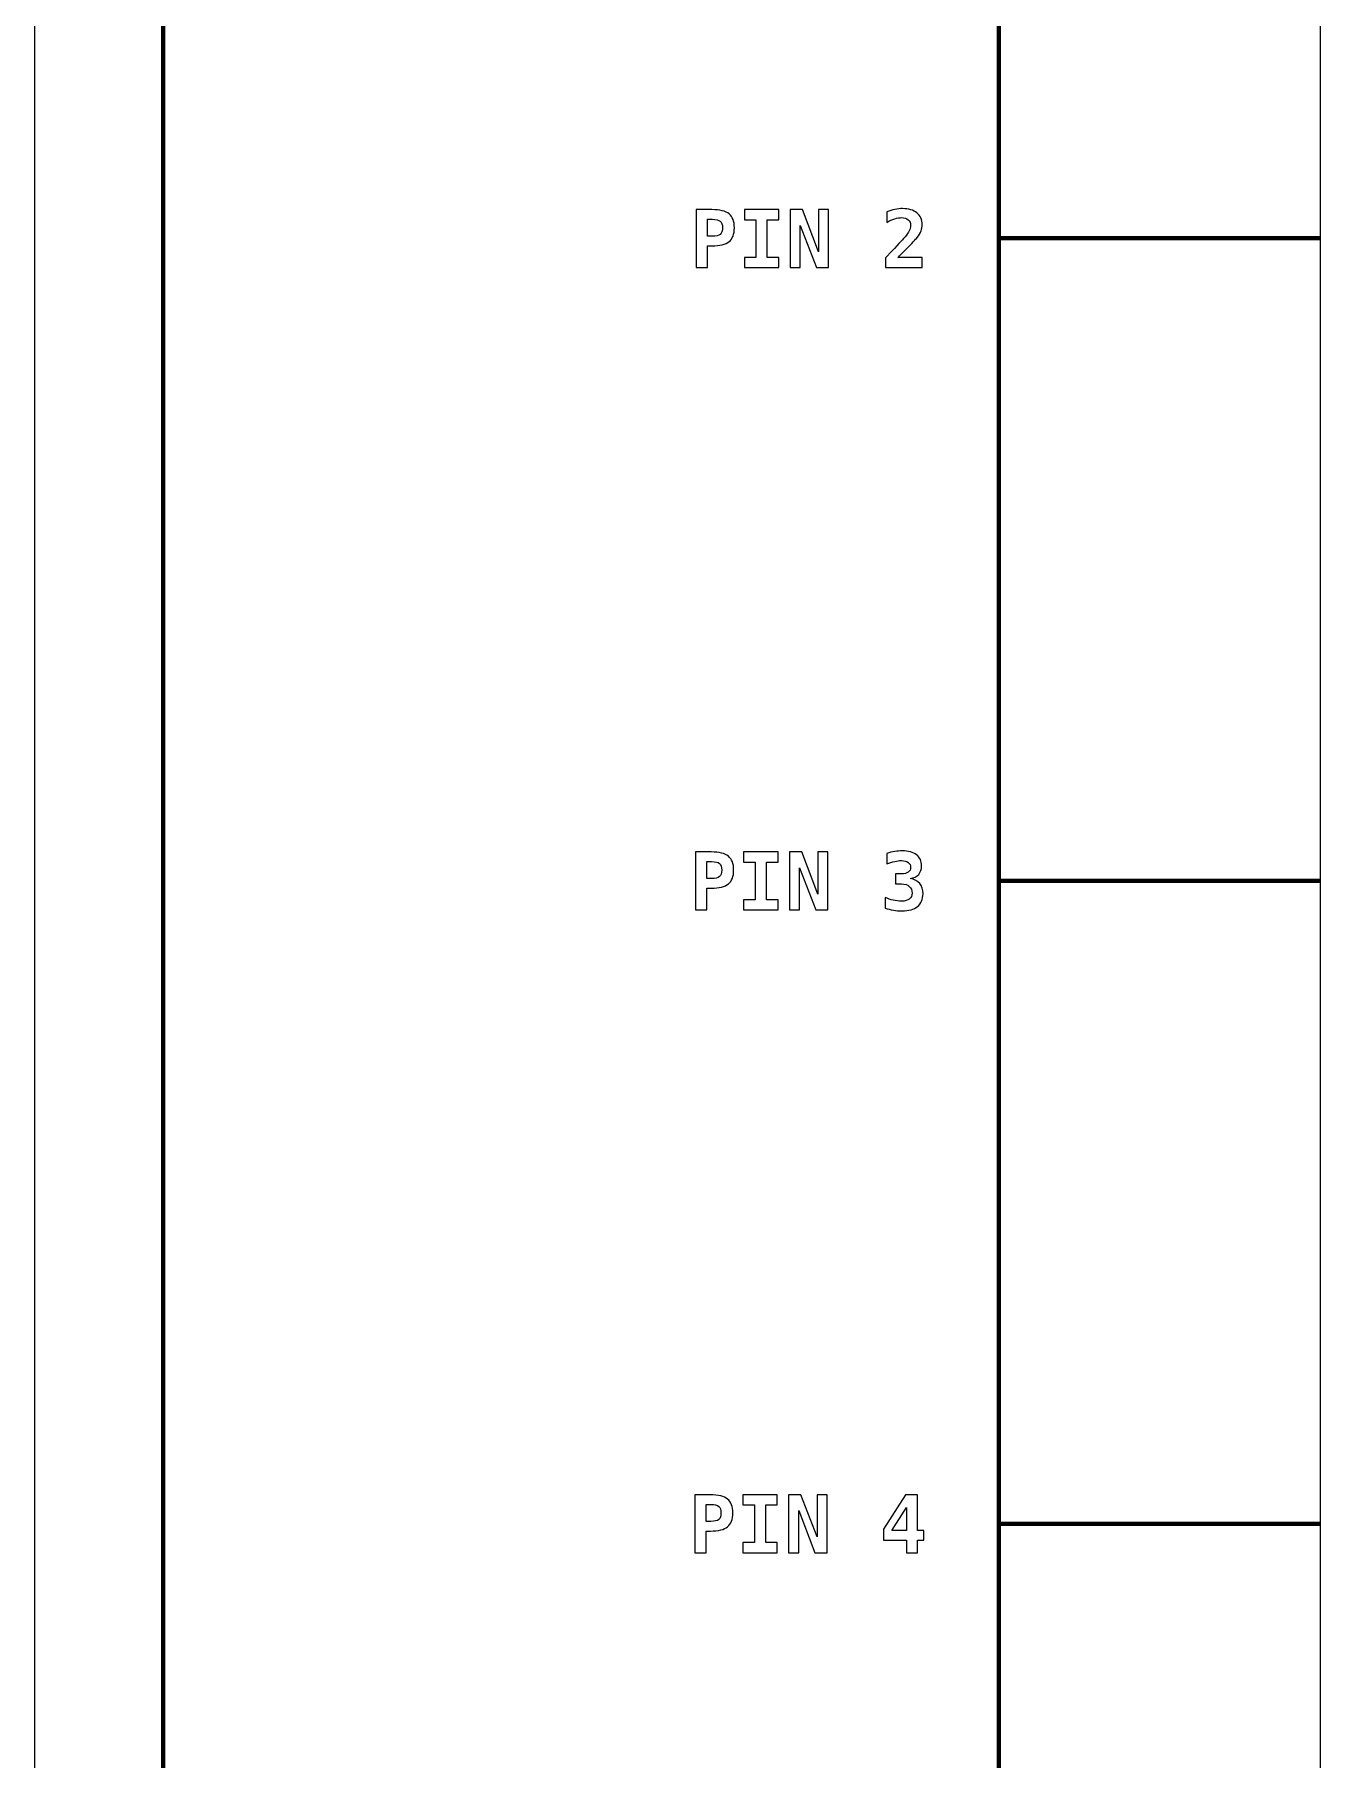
# Model space of a CAD drawing. Header units: centimetres. Extents: x -11.5 to -9.5, y -34.9 to 7.2.
# Drawn here: x -11.5 to -9.5, y 1.783 to 4.467 of the extents above; entities that cross this region are included whole.
import ezdxf

# ---------------------------------------------------------------- set-up
doc = ezdxf.new("R2010")
doc.units = ezdxf.units.CM
doc.header["$MEASUREMENT"] = 0
doc.layers.add('Layer 1', color=7, linetype='Continuous')

msp = doc.modelspace()

# ---------------------------------------------------------------- linework, layer by layer
at = {"layer": 'Layer 1', "color": 7}
msp.add_lwpolyline([(-11.5, -34.85), (-9.5, -34.85), (-9.5, 7.15), (-11.5, 7.15), (-11.5, -34.85)], close=True, dxfattribs=at)
at = {"layer": 'Layer 1', "color": 7, "lineweight": 100}
msp.add_lwpolyline([(-11.3, -34.35), (-10, -34.35), (-10, 5.65), (-11.3, 5.65), (-11.3, -34.35)], close=True, dxfattribs=at)
at = {"layer": 'Layer 1', "color": 250}
for points, knots in [([(-10.47093, 4.19419), (-10.47093, 4.19419), (-10.4465, 4.19419), (-10.4465, 4.19419), (-10.4465, 4.19419), (-10.43409, 4.19419), (-10.42516, 4.19199), (-10.41971, 4.18756), (-10.41971, 4.18756), (-10.41425, 4.18314), (-10.41154, 4.17596), (-10.41154, 4.16604), (-10.41154, 4.16604), (-10.41154, 4.15612), (-10.41425, 4.14894), (-10.41971, 4.14451), (-10.41971, 4.14451), (-10.42516, 4.14009), (-10.43409, 4.13789), (-10.4465, 4.13789), (-10.4465, 4.13789), (-10.4465, 4.13789), (-10.45315, 4.13789), (-10.45315, 4.13789), (-10.45315, 4.13789), (-10.45315, 4.13789), (-10.45315, 4.10418), (-10.45315, 4.10418), (-10.45315, 4.10418), (-10.45315, 4.10418), (-10.47093, 4.10418), (-10.47093, 4.10418), (-10.47093, 4.10418), (-10.47093, 4.10418), (-10.47093, 4.19419), (-10.47093, 4.19419)], [0, 0, 0, 0, 0.1111111, 0.1111111, 0.1111111, 0.1111111, 0.2222222, 0.2222222, 0.2222222, 0.2222222, 0.3333333, 0.3333333, 0.3333333, 0.3333333, 0.4444444, 0.4444444, 0.4444444, 0.4444444, 0.5555556, 0.5555556, 0.5555556, 0.5555556, 0.6666667, 0.6666667, 0.6666667, 0.6666667, 0.7777778, 0.7777778, 0.7777778, 0.7777778, 0.8888889, 0.8888889, 0.8888889, 0.8888889, 1, 1, 1, 1]), ([(-10.396, 4.17851), (-10.396, 4.17851), (-10.396, 4.19419), (-10.396, 4.19419), (-10.396, 4.19419), (-10.396, 4.19419), (-10.34241, 4.19419), (-10.34241, 4.19419), (-10.34241, 4.19419), (-10.34241, 4.19419), (-10.34241, 4.17851), (-10.34241, 4.17851), (-10.34241, 4.17851), (-10.34241, 4.17851), (-10.36032, 4.17851), (-10.36032, 4.17851), (-10.36032, 4.17851), (-10.36032, 4.17851), (-10.36032, 4.11986), (-10.36032, 4.11986), (-10.36032, 4.11986), (-10.36032, 4.11986), (-10.34241, 4.11986), (-10.34241, 4.11986), (-10.34241, 4.11986), (-10.34241, 4.11986), (-10.34241, 4.10418), (-10.34241, 4.10418), (-10.34241, 4.10418), (-10.34241, 4.10418), (-10.396, 4.10418), (-10.396, 4.10418), (-10.396, 4.10418), (-10.396, 4.10418), (-10.396, 4.11986), (-10.396, 4.11986), (-10.396, 4.11986), (-10.396, 4.11986), (-10.3781, 4.11986), (-10.3781, 4.11986), (-10.3781, 4.11986), (-10.3781, 4.11986), (-10.3781, 4.17851), (-10.3781, 4.17851), (-10.3781, 4.17851), (-10.3781, 4.17851), (-10.396, 4.17851), (-10.396, 4.17851)], [0, 0, 0, 0, 0.0833333, 0.0833333, 0.0833333, 0.0833333, 0.1666667, 0.1666667, 0.1666667, 0.1666667, 0.25, 0.25, 0.25, 0.25, 0.3333333, 0.3333333, 0.3333333, 0.3333333, 0.4166667, 0.4166667, 0.4166667, 0.4166667, 0.5, 0.5, 0.5, 0.5, 0.5833333, 0.5833333, 0.5833333, 0.5833333, 0.6666667, 0.6666667, 0.6666667, 0.6666667, 0.75, 0.75, 0.75, 0.75, 0.8333333, 0.8333333, 0.8333333, 0.8333333, 0.9166667, 0.9166667, 0.9166667, 0.9166667, 1, 1, 1, 1]), ([(-10.32486, 4.19419), (-10.32486, 4.19419), (-10.30574, 4.19419), (-10.30574, 4.19419), (-10.30574, 4.19419), (-10.30574, 4.19419), (-10.28068, 4.12877), (-10.28068, 4.12877), (-10.28068, 4.12877), (-10.28068, 4.12877), (-10.28068, 4.19419), (-10.28068, 4.19419), (-10.28068, 4.19419), (-10.28068, 4.19419), (-10.265, 4.19419), (-10.265, 4.19419), (-10.265, 4.19419), (-10.265, 4.19419), (-10.265, 4.10418), (-10.265, 4.10418), (-10.265, 4.10418), (-10.265, 4.10418), (-10.28399, 4.10418), (-10.28399, 4.10418), (-10.28399, 4.10418), (-10.28399, 4.10418), (-10.30918, 4.1696), (-10.30918, 4.1696), (-10.30918, 4.1696), (-10.30918, 4.1696), (-10.30918, 4.10418), (-10.30918, 4.10418), (-10.30918, 4.10418), (-10.30918, 4.10418), (-10.32486, 4.10418), (-10.32486, 4.10418), (-10.32486, 4.10418), (-10.32486, 4.10418), (-10.32486, 4.19419), (-10.32486, 4.19419)], [0, 0, 0, 0, 0.1, 0.1, 0.1, 0.1, 0.2, 0.2, 0.2, 0.2, 0.3, 0.3, 0.3, 0.3, 0.4, 0.4, 0.4, 0.4, 0.5, 0.5, 0.5, 0.5, 0.6, 0.6, 0.6, 0.6, 0.7, 0.7, 0.7, 0.7, 0.8, 0.8, 0.8, 0.8, 0.9, 0.9, 0.9, 0.9, 1, 1, 1, 1]), ([(-10.15722, 4.11986), (-10.15722, 4.11986), (-10.1193, 4.11986), (-10.1193, 4.11986), (-10.1193, 4.11986), (-10.1193, 4.11986), (-10.1193, 4.10418), (-10.1193, 4.10418), (-10.1193, 4.10418), (-10.1193, 4.10418), (-10.17645, 4.10418), (-10.17645, 4.10418), (-10.17645, 4.10418), (-10.17645, 4.10418), (-10.17645, 4.11939), (-10.17645, 4.11939), (-10.17645, 4.11939), (-10.17645, 4.11939), (-10.16679, 4.12961), (-10.16679, 4.12961), (-10.16679, 4.12961), (-10.15535, 4.1418), (-10.1484, 4.14929), (-10.14595, 4.15211), (-10.14595, 4.15211), (-10.14294, 4.15556), (-10.14076, 4.15863), (-10.13945, 4.16131), (-10.13945, 4.16131), (-10.13811, 4.16398), (-10.13745, 4.16661), (-10.13745, 4.16923), (-10.13745, 4.16923), (-10.13745, 4.17324), (-10.13866, 4.17635), (-10.14109, 4.17853), (-10.14109, 4.17853), (-10.14352, 4.18073), (-10.14698, 4.18182), (-10.15142, 4.18182), (-10.15142, 4.18182), (-10.15461, 4.18182), (-10.15817, 4.18118), (-10.16212, 4.17993), (-10.16212, 4.17993), (-10.16609, 4.17865), (-10.17021, 4.17682), (-10.17451, 4.17441), (-10.17451, 4.17441), (-10.17451, 4.17441), (-10.17451, 4.191), (-10.17451, 4.191), (-10.17451, 4.191), (-10.17021, 4.19256), (-10.16601, 4.19376), (-10.16188, 4.19458), (-10.16188, 4.19458), (-10.15776, 4.1954), (-10.15381, 4.19582), (-10.15004, 4.19582), (-10.15004, 4.19582), (-10.14052, 4.19582), (-10.13302, 4.19359), (-10.12759, 4.18915), (-10.12759, 4.18915), (-10.12214, 4.18472), (-10.11942, 4.17865), (-10.11942, 4.17098), (-10.11942, 4.17098), (-10.11942, 4.16744), (-10.12002, 4.16412), (-10.12119, 4.16104), (-10.12119, 4.16104), (-10.12239, 4.15793), (-10.12442, 4.15449), (-10.12732, 4.15073), (-10.12732, 4.15073), (-10.12944, 4.14799), (-10.13529, 4.14184), (-10.14486, 4.13227), (-10.14486, 4.13227), (-10.15004, 4.1271), (-10.15416, 4.12295), (-10.15722, 4.11986)], [0, 0, 0, 0, 0.047619, 0.047619, 0.047619, 0.047619, 0.0952381, 0.0952381, 0.0952381, 0.0952381, 0.1428571, 0.1428571, 0.1428571, 0.1428571, 0.1904762, 0.1904762, 0.1904762, 0.1904762, 0.2380952, 0.2380952, 0.2380952, 0.2380952, 0.2857143, 0.2857143, 0.2857143, 0.2857143, 0.3333333, 0.3333333, 0.3333333, 0.3333333, 0.3809524, 0.3809524, 0.3809524, 0.3809524, 0.4285714, 0.4285714, 0.4285714, 0.4285714, 0.4761905, 0.4761905, 0.4761905, 0.4761905, 0.5238095, 0.5238095, 0.5238095, 0.5238095, 0.5714286, 0.5714286, 0.5714286, 0.5714286, 0.6190476, 0.6190476, 0.6190476, 0.6190476, 0.6666667, 0.6666667, 0.6666667, 0.6666667, 0.7142857, 0.7142857, 0.7142857, 0.7142857, 0.7619048, 0.7619048, 0.7619048, 0.7619048, 0.8095238, 0.8095238, 0.8095238, 0.8095238, 0.8571429, 0.8571429, 0.8571429, 0.8571429, 0.9047619, 0.9047619, 0.9047619, 0.9047619, 0.952381, 0.952381, 0.952381, 0.952381, 1, 1, 1, 1]), ([(-10.45315, 4.17923), (-10.45315, 4.17923), (-10.45315, 4.15285), (-10.45315, 4.15285), (-10.45315, 4.15285), (-10.45315, 4.15285), (-10.44584, 4.15285), (-10.44584, 4.15285), (-10.44584, 4.15285), (-10.44002, 4.15285), (-10.43592, 4.15384), (-10.43358, 4.15579), (-10.43358, 4.15579), (-10.43121, 4.15777), (-10.43004, 4.16118), (-10.43004, 4.16604), (-10.43004, 4.16604), (-10.43004, 4.17089), (-10.43121, 4.17431), (-10.43358, 4.17629), (-10.43358, 4.17629), (-10.43592, 4.17824), (-10.44002, 4.17923), (-10.44584, 4.17923), (-10.44584, 4.17923), (-10.44584, 4.17923), (-10.45315, 4.17923), (-10.45315, 4.17923)], [0, 0, 0, 0, 0.1428571, 0.1428571, 0.1428571, 0.1428571, 0.2857143, 0.2857143, 0.2857143, 0.2857143, 0.4285714, 0.4285714, 0.4285714, 0.4285714, 0.5714286, 0.5714286, 0.5714286, 0.5714286, 0.7142857, 0.7142857, 0.7142857, 0.7142857, 0.8571429, 0.8571429, 0.8571429, 0.8571429, 1, 1, 1, 1]), ([(-10.47204, 3.19507), (-10.47204, 3.19507), (-10.44761, 3.19507), (-10.44761, 3.19507), (-10.44761, 3.19507), (-10.4352, 3.19507), (-10.42627, 3.19287), (-10.42082, 3.18844), (-10.42082, 3.18844), (-10.41536, 3.18402), (-10.41265, 3.17684), (-10.41265, 3.16692), (-10.41265, 3.16692), (-10.41265, 3.157), (-10.41536, 3.14982), (-10.42082, 3.14539), (-10.42082, 3.14539), (-10.42627, 3.14097), (-10.4352, 3.13877), (-10.44761, 3.13877), (-10.44761, 3.13877), (-10.44761, 3.13877), (-10.45426, 3.13877), (-10.45426, 3.13877), (-10.45426, 3.13877), (-10.45426, 3.13877), (-10.45426, 3.10506), (-10.45426, 3.10506), (-10.45426, 3.10506), (-10.45426, 3.10506), (-10.47204, 3.10506), (-10.47204, 3.10506), (-10.47204, 3.10506), (-10.47204, 3.10506), (-10.47204, 3.19507), (-10.47204, 3.19507)], [0, 0, 0, 0, 0.1111111, 0.1111111, 0.1111111, 0.1111111, 0.2222222, 0.2222222, 0.2222222, 0.2222222, 0.3333333, 0.3333333, 0.3333333, 0.3333333, 0.4444444, 0.4444444, 0.4444444, 0.4444444, 0.5555556, 0.5555556, 0.5555556, 0.5555556, 0.6666667, 0.6666667, 0.6666667, 0.6666667, 0.7777778, 0.7777778, 0.7777778, 0.7777778, 0.8888889, 0.8888889, 0.8888889, 0.8888889, 1, 1, 1, 1]), ([(-10.39711, 3.17939), (-10.39711, 3.17939), (-10.39711, 3.19507), (-10.39711, 3.19507), (-10.39711, 3.19507), (-10.39711, 3.19507), (-10.34352, 3.19507), (-10.34352, 3.19507), (-10.34352, 3.19507), (-10.34352, 3.19507), (-10.34352, 3.17939), (-10.34352, 3.17939), (-10.34352, 3.17939), (-10.34352, 3.17939), (-10.36143, 3.17939), (-10.36143, 3.17939), (-10.36143, 3.17939), (-10.36143, 3.17939), (-10.36143, 3.12074), (-10.36143, 3.12074), (-10.36143, 3.12074), (-10.36143, 3.12074), (-10.34352, 3.12074), (-10.34352, 3.12074), (-10.34352, 3.12074), (-10.34352, 3.12074), (-10.34352, 3.10506), (-10.34352, 3.10506), (-10.34352, 3.10506), (-10.34352, 3.10506), (-10.39711, 3.10506), (-10.39711, 3.10506), (-10.39711, 3.10506), (-10.39711, 3.10506), (-10.39711, 3.12074), (-10.39711, 3.12074), (-10.39711, 3.12074), (-10.39711, 3.12074), (-10.37921, 3.12074), (-10.37921, 3.12074), (-10.37921, 3.12074), (-10.37921, 3.12074), (-10.37921, 3.17939), (-10.37921, 3.17939), (-10.37921, 3.17939), (-10.37921, 3.17939), (-10.39711, 3.17939), (-10.39711, 3.17939)], [0, 0, 0, 0, 0.0833333, 0.0833333, 0.0833333, 0.0833333, 0.1666667, 0.1666667, 0.1666667, 0.1666667, 0.25, 0.25, 0.25, 0.25, 0.3333333, 0.3333333, 0.3333333, 0.3333333, 0.4166667, 0.4166667, 0.4166667, 0.4166667, 0.5, 0.5, 0.5, 0.5, 0.5833333, 0.5833333, 0.5833333, 0.5833333, 0.6666667, 0.6666667, 0.6666667, 0.6666667, 0.75, 0.75, 0.75, 0.75, 0.8333333, 0.8333333, 0.8333333, 0.8333333, 0.9166667, 0.9166667, 0.9166667, 0.9166667, 1, 1, 1, 1]), ([(-10.32597, 3.19507), (-10.32597, 3.19507), (-10.30685, 3.19507), (-10.30685, 3.19507), (-10.30685, 3.19507), (-10.30685, 3.19507), (-10.28179, 3.12965), (-10.28179, 3.12965), (-10.28179, 3.12965), (-10.28179, 3.12965), (-10.28179, 3.19507), (-10.28179, 3.19507), (-10.28179, 3.19507), (-10.28179, 3.19507), (-10.26611, 3.19507), (-10.26611, 3.19507), (-10.26611, 3.19507), (-10.26611, 3.19507), (-10.26611, 3.10506), (-10.26611, 3.10506), (-10.26611, 3.10506), (-10.26611, 3.10506), (-10.2851, 3.10506), (-10.2851, 3.10506), (-10.2851, 3.10506), (-10.2851, 3.10506), (-10.31029, 3.17048), (-10.31029, 3.17048), (-10.31029, 3.17048), (-10.31029, 3.17048), (-10.31029, 3.10506), (-10.31029, 3.10506), (-10.31029, 3.10506), (-10.31029, 3.10506), (-10.32597, 3.10506), (-10.32597, 3.10506), (-10.32597, 3.10506), (-10.32597, 3.10506), (-10.32597, 3.19507), (-10.32597, 3.19507)], [0, 0, 0, 0, 0.1, 0.1, 0.1, 0.1, 0.2, 0.2, 0.2, 0.2, 0.3, 0.3, 0.3, 0.3, 0.4, 0.4, 0.4, 0.4, 0.5, 0.5, 0.5, 0.5, 0.6, 0.6, 0.6, 0.6, 0.7, 0.7, 0.7, 0.7, 0.8, 0.8, 0.8, 0.8, 0.9, 0.9, 0.9, 0.9, 1, 1, 1, 1]), ([(-10.1514, 3.14533), (-10.1514, 3.14533), (-10.16093, 3.14533), (-10.16093, 3.14533), (-10.16093, 3.14533), (-10.16093, 3.14533), (-10.16093, 3.16101), (-10.16093, 3.16101), (-10.16093, 3.16101), (-10.16093, 3.16101), (-10.1514, 3.16101), (-10.1514, 3.16101), (-10.1514, 3.16101), (-10.147, 3.16101), (-10.14356, 3.16188), (-10.14113, 3.16363), (-10.14113, 3.16363), (-10.1387, 3.16538), (-10.13749, 3.16784), (-10.13749, 3.17101), (-10.13749, 3.17101), (-10.13749, 3.17435), (-10.1387, 3.17696), (-10.14113, 3.17883), (-10.14113, 3.17883), (-10.14356, 3.18071), (-10.147, 3.18163), (-10.1514, 3.18163), (-10.1514, 3.18163), (-10.15477, 3.18163), (-10.1584, 3.1812), (-10.16224, 3.18036), (-10.16224, 3.18036), (-10.16611, 3.17951), (-10.17011, 3.17828), (-10.17424, 3.17667), (-10.17424, 3.17667), (-10.17424, 3.17667), (-10.17424, 3.19283), (-10.17424, 3.19283), (-10.17424, 3.19283), (-10.17011, 3.19408), (-10.16603, 3.19503), (-10.16202, 3.19571), (-10.16202, 3.19571), (-10.15799, 3.19637), (-10.15414, 3.1967), (-10.15043, 3.1967), (-10.15043, 3.1967), (-10.14095, 3.1967), (-10.13356, 3.19462), (-10.12827, 3.19048), (-10.12827, 3.19048), (-10.12296, 3.18634), (-10.12031, 3.18064), (-10.12031, 3.17336), (-10.12031, 3.17336), (-10.12031, 3.16803), (-10.12183, 3.16365), (-10.1249, 3.16025), (-10.1249, 3.16025), (-10.12794, 3.15686), (-10.1323, 3.15463), (-10.13796, 3.1536), (-10.13796, 3.1536), (-10.13154, 3.15247), (-10.12662, 3.1499), (-10.12325, 3.14591), (-10.12325, 3.14591), (-10.11987, 3.14192), (-10.11819, 3.13665), (-10.11819, 3.13014), (-10.11819, 3.13014), (-10.11819, 3.12142), (-10.12099, 3.11477), (-10.12656, 3.11018), (-10.12656, 3.11018), (-10.13216, 3.1056), (-10.14027, 3.10331), (-10.15093, 3.10331), (-10.15093, 3.10331), (-10.15545, 3.10331), (-10.15992, 3.1037), (-10.16432, 3.10446), (-10.16432, 3.10446), (-10.16873, 3.10522), (-10.17295, 3.10634), (-10.17696, 3.10778), (-10.17696, 3.10778), (-10.17696, 3.10778), (-10.17696, 3.1243), (-10.17696, 3.1243), (-10.17696, 3.1243), (-10.17317, 3.12241), (-10.1691, 3.12097), (-10.16471, 3.11998), (-10.16471, 3.11998), (-10.16035, 3.11899), (-10.15574, 3.1185), (-10.15093, 3.1185), (-10.15093, 3.1185), (-10.14609, 3.1185), (-10.14228, 3.11961), (-10.13946, 3.12185), (-10.13946, 3.12185), (-10.13665, 3.12407), (-10.13525, 3.12708), (-10.13525, 3.13087), (-10.13525, 3.13087), (-10.13525, 3.13547), (-10.13665, 3.13906), (-10.13946, 3.14157), (-10.13946, 3.14157), (-10.14228, 3.14408), (-10.14626, 3.14533), (-10.1514, 3.14533)], [0, 0, 0, 0, 0.0344828, 0.0344828, 0.0344828, 0.0344828, 0.0689655, 0.0689655, 0.0689655, 0.0689655, 0.1034483, 0.1034483, 0.1034483, 0.1034483, 0.137931, 0.137931, 0.137931, 0.137931, 0.1724138, 0.1724138, 0.1724138, 0.1724138, 0.2068966, 0.2068966, 0.2068966, 0.2068966, 0.2413793, 0.2413793, 0.2413793, 0.2413793, 0.2758621, 0.2758621, 0.2758621, 0.2758621, 0.3103448, 0.3103448, 0.3103448, 0.3103448, 0.3448276, 0.3448276, 0.3448276, 0.3448276, 0.3793103, 0.3793103, 0.3793103, 0.3793103, 0.4137931, 0.4137931, 0.4137931, 0.4137931, 0.4482759, 0.4482759, 0.4482759, 0.4482759, 0.4827586, 0.4827586, 0.4827586, 0.4827586, 0.5172414, 0.5172414, 0.5172414, 0.5172414, 0.5517241, 0.5517241, 0.5517241, 0.5517241, 0.5862069, 0.5862069, 0.5862069, 0.5862069, 0.6206897, 0.6206897, 0.6206897, 0.6206897, 0.6551724, 0.6551724, 0.6551724, 0.6551724, 0.6896552, 0.6896552, 0.6896552, 0.6896552, 0.7241379, 0.7241379, 0.7241379, 0.7241379, 0.7586207, 0.7586207, 0.7586207, 0.7586207, 0.7931034, 0.7931034, 0.7931034, 0.7931034, 0.8275862, 0.8275862, 0.8275862, 0.8275862, 0.862069, 0.862069, 0.862069, 0.862069, 0.8965517, 0.8965517, 0.8965517, 0.8965517, 0.9310345, 0.9310345, 0.9310345, 0.9310345, 0.9655172, 0.9655172, 0.9655172, 0.9655172, 1, 1, 1, 1]), ([(-10.45426, 3.18011), (-10.45426, 3.18011), (-10.45426, 3.15373), (-10.45426, 3.15373), (-10.45426, 3.15373), (-10.45426, 3.15373), (-10.44695, 3.15373), (-10.44695, 3.15373), (-10.44695, 3.15373), (-10.44113, 3.15373), (-10.43703, 3.15472), (-10.43469, 3.15667), (-10.43469, 3.15667), (-10.43232, 3.15865), (-10.43115, 3.16206), (-10.43115, 3.16692), (-10.43115, 3.16692), (-10.43115, 3.17177), (-10.43232, 3.17519), (-10.43469, 3.17717), (-10.43469, 3.17717), (-10.43703, 3.17912), (-10.44113, 3.18011), (-10.44695, 3.18011), (-10.44695, 3.18011), (-10.44695, 3.18011), (-10.45426, 3.18011), (-10.45426, 3.18011)], [0, 0, 0, 0, 0.1428571, 0.1428571, 0.1428571, 0.1428571, 0.2857143, 0.2857143, 0.2857143, 0.2857143, 0.4285714, 0.4285714, 0.4285714, 0.4285714, 0.5714286, 0.5714286, 0.5714286, 0.5714286, 0.7142857, 0.7142857, 0.7142857, 0.7142857, 0.8571429, 0.8571429, 0.8571429, 0.8571429, 1, 1, 1, 1]), ([(-10.47329, 2.19501), (-10.47329, 2.19501), (-10.44886, 2.19501), (-10.44886, 2.19501), (-10.44886, 2.19501), (-10.43645, 2.19501), (-10.42752, 2.19281), (-10.42207, 2.18838), (-10.42207, 2.18838), (-10.41661, 2.18396), (-10.4139, 2.17678), (-10.4139, 2.16686), (-10.4139, 2.16686), (-10.4139, 2.15694), (-10.41661, 2.14976), (-10.42207, 2.14533), (-10.42207, 2.14533), (-10.42752, 2.14091), (-10.43645, 2.13871), (-10.44886, 2.13871), (-10.44886, 2.13871), (-10.44886, 2.13871), (-10.45551, 2.13871), (-10.45551, 2.13871), (-10.45551, 2.13871), (-10.45551, 2.13871), (-10.45551, 2.105), (-10.45551, 2.105), (-10.45551, 2.105), (-10.45551, 2.105), (-10.47329, 2.105), (-10.47329, 2.105), (-10.47329, 2.105), (-10.47329, 2.105), (-10.47329, 2.19501), (-10.47329, 2.19501)], [0, 0, 0, 0, 0.1111111, 0.1111111, 0.1111111, 0.1111111, 0.2222222, 0.2222222, 0.2222222, 0.2222222, 0.3333333, 0.3333333, 0.3333333, 0.3333333, 0.4444444, 0.4444444, 0.4444444, 0.4444444, 0.5555556, 0.5555556, 0.5555556, 0.5555556, 0.6666667, 0.6666667, 0.6666667, 0.6666667, 0.7777778, 0.7777778, 0.7777778, 0.7777778, 0.8888889, 0.8888889, 0.8888889, 0.8888889, 1, 1, 1, 1]), ([(-10.45551, 2.18005), (-10.45551, 2.18005), (-10.45551, 2.15367), (-10.45551, 2.15367), (-10.45551, 2.15367), (-10.45551, 2.15367), (-10.4482, 2.15367), (-10.4482, 2.15367), (-10.4482, 2.15367), (-10.44238, 2.15367), (-10.43828, 2.15466), (-10.43594, 2.15661), (-10.43594, 2.15661), (-10.43357, 2.15859), (-10.4324, 2.162), (-10.4324, 2.16686), (-10.4324, 2.16686), (-10.4324, 2.17171), (-10.43357, 2.17513), (-10.43594, 2.17711), (-10.43594, 2.17711), (-10.43828, 2.17906), (-10.44238, 2.18005), (-10.4482, 2.18005), (-10.4482, 2.18005), (-10.4482, 2.18005), (-10.45551, 2.18005), (-10.45551, 2.18005)], [0, 0, 0, 0, 0.1428571, 0.1428571, 0.1428571, 0.1428571, 0.2857143, 0.2857143, 0.2857143, 0.2857143, 0.4285714, 0.4285714, 0.4285714, 0.4285714, 0.5714286, 0.5714286, 0.5714286, 0.5714286, 0.7142857, 0.7142857, 0.7142857, 0.7142857, 0.8571429, 0.8571429, 0.8571429, 0.8571429, 1, 1, 1, 1]), ([(-10.39836, 2.17933), (-10.39836, 2.17933), (-10.39836, 2.19501), (-10.39836, 2.19501), (-10.39836, 2.19501), (-10.39836, 2.19501), (-10.34477, 2.19501), (-10.34477, 2.19501), (-10.34477, 2.19501), (-10.34477, 2.19501), (-10.34477, 2.17933), (-10.34477, 2.17933), (-10.34477, 2.17933), (-10.34477, 2.17933), (-10.36268, 2.17933), (-10.36268, 2.17933), (-10.36268, 2.17933), (-10.36268, 2.17933), (-10.36268, 2.12068), (-10.36268, 2.12068), (-10.36268, 2.12068), (-10.36268, 2.12068), (-10.34477, 2.12068), (-10.34477, 2.12068), (-10.34477, 2.12068), (-10.34477, 2.12068), (-10.34477, 2.105), (-10.34477, 2.105), (-10.34477, 2.105), (-10.34477, 2.105), (-10.39836, 2.105), (-10.39836, 2.105), (-10.39836, 2.105), (-10.39836, 2.105), (-10.39836, 2.12068), (-10.39836, 2.12068), (-10.39836, 2.12068), (-10.39836, 2.12068), (-10.38046, 2.12068), (-10.38046, 2.12068), (-10.38046, 2.12068), (-10.38046, 2.12068), (-10.38046, 2.17933), (-10.38046, 2.17933), (-10.38046, 2.17933), (-10.38046, 2.17933), (-10.39836, 2.17933), (-10.39836, 2.17933)], [0, 0, 0, 0, 0.0833333, 0.0833333, 0.0833333, 0.0833333, 0.1666667, 0.1666667, 0.1666667, 0.1666667, 0.25, 0.25, 0.25, 0.25, 0.3333333, 0.3333333, 0.3333333, 0.3333333, 0.4166667, 0.4166667, 0.4166667, 0.4166667, 0.5, 0.5, 0.5, 0.5, 0.5833333, 0.5833333, 0.5833333, 0.5833333, 0.6666667, 0.6666667, 0.6666667, 0.6666667, 0.75, 0.75, 0.75, 0.75, 0.8333333, 0.8333333, 0.8333333, 0.8333333, 0.9166667, 0.9166667, 0.9166667, 0.9166667, 1, 1, 1, 1]), ([(-10.32722, 2.19501), (-10.32722, 2.19501), (-10.3081, 2.19501), (-10.3081, 2.19501), (-10.3081, 2.19501), (-10.3081, 2.19501), (-10.28304, 2.12959), (-10.28304, 2.12959), (-10.28304, 2.12959), (-10.28304, 2.12959), (-10.28304, 2.19501), (-10.28304, 2.19501), (-10.28304, 2.19501), (-10.28304, 2.19501), (-10.26736, 2.19501), (-10.26736, 2.19501), (-10.26736, 2.19501), (-10.26736, 2.19501), (-10.26736, 2.105), (-10.26736, 2.105), (-10.26736, 2.105), (-10.26736, 2.105), (-10.28635, 2.105), (-10.28635, 2.105), (-10.28635, 2.105), (-10.28635, 2.105), (-10.31154, 2.17042), (-10.31154, 2.17042), (-10.31154, 2.17042), (-10.31154, 2.17042), (-10.31154, 2.105), (-10.31154, 2.105), (-10.31154, 2.105), (-10.31154, 2.105), (-10.32722, 2.105), (-10.32722, 2.105), (-10.32722, 2.105), (-10.32722, 2.105), (-10.32722, 2.19501), (-10.32722, 2.19501)], [0, 0, 0, 0, 0.1, 0.1, 0.1, 0.1, 0.2, 0.2, 0.2, 0.2, 0.3, 0.3, 0.3, 0.3, 0.4, 0.4, 0.4, 0.4, 0.5, 0.5, 0.5, 0.5, 0.6, 0.6, 0.6, 0.6, 0.7, 0.7, 0.7, 0.7, 0.8, 0.8, 0.8, 0.8, 0.9, 0.9, 0.9, 0.9, 1, 1, 1, 1]), ([(-10.14545, 2.19501), (-10.14545, 2.19501), (-10.12682, 2.19501), (-10.12682, 2.19501), (-10.12682, 2.19501), (-10.12682, 2.19501), (-10.12682, 2.13967), (-10.12682, 2.13967), (-10.12682, 2.13967), (-10.12682, 2.13967), (-10.11695, 2.13967), (-10.11695, 2.13967), (-10.11695, 2.13967), (-10.11695, 2.13967), (-10.11695, 2.12443), (-10.11695, 2.12443), (-10.11695, 2.12443), (-10.11695, 2.12443), (-10.12682, 2.12443), (-10.12682, 2.12443), (-10.12682, 2.12443), (-10.12682, 2.12443), (-10.12682, 2.105), (-10.12682, 2.105), (-10.12682, 2.105), (-10.12682, 2.105), (-10.14388, 2.105), (-10.14388, 2.105), (-10.14388, 2.105), (-10.14388, 2.105), (-10.14388, 2.12443), (-10.14388, 2.12443), (-10.14388, 2.12443), (-10.14388, 2.12443), (-10.17959, 2.12443), (-10.17959, 2.12443), (-10.17959, 2.12443), (-10.17959, 2.12443), (-10.17959, 2.14167), (-10.17959, 2.14167), (-10.17959, 2.14167), (-10.17959, 2.14167), (-10.14545, 2.19501), (-10.14545, 2.19501)], [0, 0, 0, 0, 0.0909091, 0.0909091, 0.0909091, 0.0909091, 0.1818182, 0.1818182, 0.1818182, 0.1818182, 0.2727273, 0.2727273, 0.2727273, 0.2727273, 0.3636364, 0.3636364, 0.3636364, 0.3636364, 0.4545455, 0.4545455, 0.4545455, 0.4545455, 0.5454545, 0.5454545, 0.5454545, 0.5454545, 0.6363636, 0.6363636, 0.6363636, 0.6363636, 0.7272727, 0.7272727, 0.7272727, 0.7272727, 0.8181818, 0.8181818, 0.8181818, 0.8181818, 0.9090909, 0.9090909, 0.9090909, 0.9090909, 1, 1, 1, 1]), ([(-10.14388, 2.17523), (-10.14388, 2.17523), (-10.16662, 2.13967), (-10.16662, 2.13967), (-10.16662, 2.13967), (-10.16662, 2.13967), (-10.14388, 2.13967), (-10.14388, 2.13967), (-10.14388, 2.13967), (-10.14388, 2.13967), (-10.14388, 2.17523), (-10.14388, 2.17523)], [0, 0, 0, 0, 0.3333333, 0.3333333, 0.3333333, 0.3333333, 0.6666667, 0.6666667, 0.6666667, 0.6666667, 1, 1, 1, 1])]:
    msp.add_open_spline(points, degree=3, knots=knots, dxfattribs=at)
at = {"layer": 'Layer 1', "color": 250, "lineweight": 100}
for points in [[(-10, 4.15), (-10, 4.15), (-9.5, 4.15), (-9.5, 4.15)], [(-10, 3.15), (-10, 3.15), (-9.5, 3.15), (-9.5, 3.15)], [(-10, 2.15), (-10, 2.15), (-9.5, 2.15), (-9.5, 2.15)]]:
    msp.add_open_spline(points, degree=3, dxfattribs=at)

doc.saveas('drawing.dxf')
